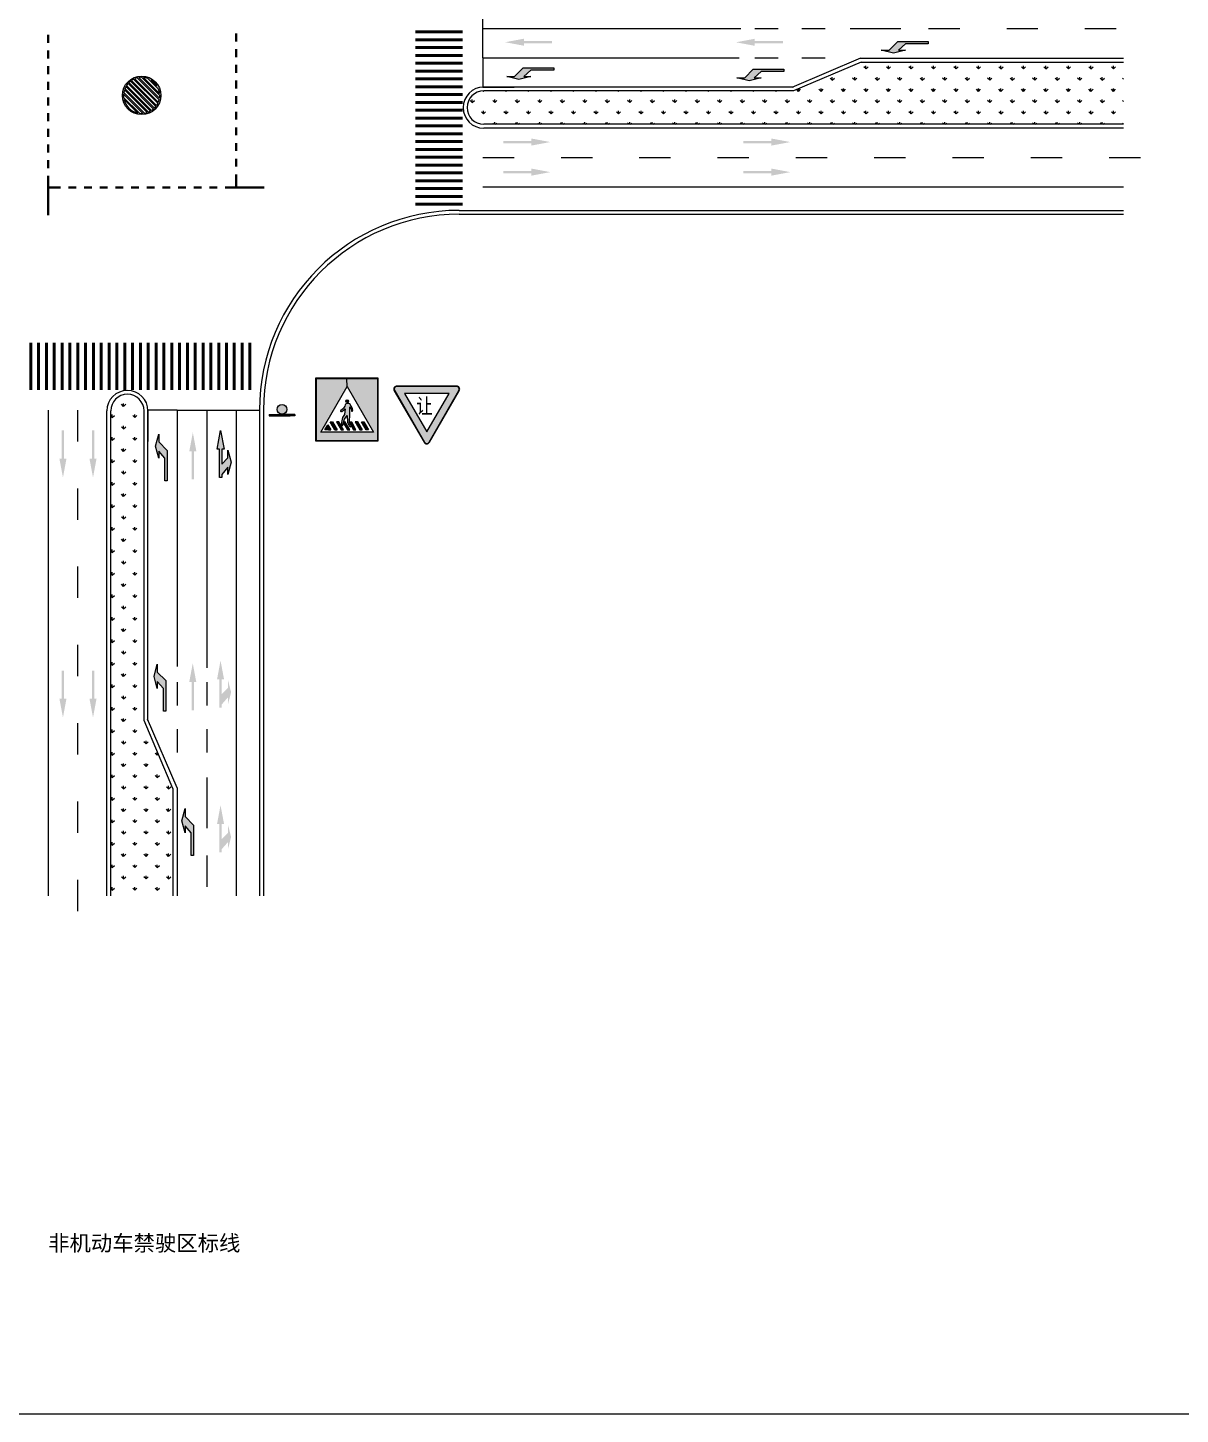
# Model space of a CAD drawing. Header units: millimetres. Extents: x 1182829 to 1183704, y -71582 to -71209.
# Drawn here: x 1183008 to 1183155.3, y -71582.4 to -71405.3 of the extents above; entities that cross this region are included whole.
import ezdxf

# ---------------------------------------------------------------- set-up
doc = ezdxf.new("R2010")
doc.units = ezdxf.units.MM
doc.layers.get('0').update_dxf_attribs({"lineweight": 9})
doc.styles.get("Standard").update_dxf_attribs({"font": ''})
doc.styles.get('Standard').set_extended_font_data('SimSun')
pattern_1 = [(90, (1181367.9136, -73327.2728), (-1.43684, 1.43684), [0.381, -2.49268]), (45, (1181367.9136, -73327.2728), (-1.436841, 1.436841), [0.381, -1.651]), (135, (1181367.9136, -73327.2728), (-1.436841, -1.436841), [0.381, -1.651])]

msp = doc.modelspace()

# ---------------------------------------------------------------- hatches: boundary and pattern name
for color, points in [(0, [(1183071.42, -71406.97), (1183071.42, -71406.67), (1183069.02, -71407.12), (1183071.42, -71407.57), (1183071.42, -71407.27), (1183075.02, -71407.27), (1183075.02, -71406.97)]), (0, [(1183100.91, -71406.98), (1183100.91, -71406.68), (1183098.51, -71407.13), (1183100.91, -71407.58), (1183100.91, -71407.28), (1183104.51, -71407.28), (1183104.51, -71406.98)]), (0, [(1183120.17, -71407.32), (1183123.07, -71407.32), (1183123.07, -71407.02), (1183119.17, -71407.02), (1183118.07, -71408.12), (1183117.07, -71408.12), (1183118.62, -71408.52), (1183120.17, -71408.12), (1183119.27, -71408.12)]), (0, [(1183070.77, -71411.88), (1183069.22, -71411.48), (1183070.22, -71411.48), (1183071.32, -71410.38), (1183075.22, -71410.38), (1183075.22, -71410.68), (1183072.32, -71410.68), (1183071.42, -71411.48), (1183072.32, -71411.48)]), (0, [(1183104.62, -71410.56), (1183100.72, -71410.56), (1183099.62, -71411.66), (1183098.62, -71411.66), (1183100.17, -71412.06), (1183101.72, -71411.66), (1183100.82, -71411.66), (1183101.72, -71410.86), (1183104.62, -71410.86)]), (0, [(1183072.38, -71419.72), (1183072.38, -71419.42), (1183074.78, -71419.87), (1183072.38, -71420.32), (1183072.38, -71420.02), (1183068.78, -71420.02), (1183068.78, -71419.72)]), (0, [(1183103.04, -71419.72), (1183103.04, -71419.42), (1183105.44, -71419.87), (1183103.04, -71420.32), (1183103.04, -71420.02), (1183099.44, -71420.02), (1183099.44, -71419.72)]), (0, [(1183072.38, -71423.56), (1183072.38, -71423.26), (1183074.78, -71423.71), (1183072.38, -71424.16), (1183072.38, -71423.86), (1183068.78, -71423.86), (1183068.78, -71423.56)]), (0, [(1183103.04, -71423.56), (1183103.04, -71423.26), (1183105.44, -71423.71), (1183103.04, -71424.16), (1183103.04, -71423.86), (1183099.44, -71423.86), (1183099.44, -71423.56)]), (5, [(1183048.84, -71451.09), (1183048.81, -71450.1), (1183044.87, -71450.1), (1183044.87, -71457.98), (1183052.75, -71457.98), (1183052.75, -71450.1), (1183048.81, -71450.1), (1183048.84, -71451.09), (1183052.22, -71456.93), (1183045.47, -71456.93)]), (256, [(1183049.18, -71453.69), (1183049.36, -71453.96), (1183049.38, -71454.21, 1.007517), (1183049.54, -71454.13), (1183049.54, -71454.13, 0.049952), (1183049.53, -71454.11), (1183049.52, -71453.89), (1183049.18, -71453.32, 0.199557), (1183048.71, -71453.3, 0.232001), (1183048.58, -71453.45, -0.218192), (1183048.25, -71453.97), (1183048.03, -71454.14, 1.105249), (1183048.15, -71454.28), (1183048.6, -71453.93), (1183048.49, -71454.67), (1183048.23, -71455.07), (1183048.07, -71455.91, 1.275422), (1183048.3, -71455.97, -0.000001), (1183048.3, -71455.97, 0.005636), (1183048.3, -71455.97, 0.016848), (1183048.3, -71455.96), (1183048.5, -71455.25), (1183048.85, -71454.8), (1183048.87, -71455.69), (1183049.13, -71456.15, 0.354065), (1183049.26, -71456.23, 0.52192), (1183049.33, -71456.08), (1183049.13, -71455.71), (1183049.18, -71454.52)]), (256, [(1183048.67, -71452.96, 1), (1183049.03, -71452.96, 1)]), (256, [(1183046.97, -71455.59), (1183046.67, -71455.59), (1183047.27, -71456.62), (1183047.57, -71456.62)]), (256, [(1183047.77, -71455.59), (1183047.47, -71455.59), (1183048.07, -71456.62), (1183048.37, -71456.62)]), (256, [(1183048.53, -71455.54), (1183048.41, -71455.83), (1183048.87, -71456.62), (1183049.17, -71456.62)]), (256, [(1183049.45, -71455.64), (1183049.15, -71455.64), (1183049.67, -71456.62), (1183049.97, -71456.62)]), (256, [(1183050.17, -71455.59), (1183049.87, -71455.59), (1183050.47, -71456.62), (1183050.77, -71456.62)]), (256, [(1183050.97, -71455.59), (1183050.67, -71455.59), (1183051.27, -71456.62), (1183051.56, -71456.62)]), (0, [(1183012.69, -71460.31), (1183012.99, -71460.31), (1183012.54, -71462.71), (1183012.09, -71460.31), (1183012.39, -71460.31), (1183012.39, -71456.71), (1183012.69, -71456.71)]), (0, [(1183016.53, -71460.31), (1183016.83, -71460.31), (1183016.38, -71462.71), (1183015.93, -71460.31), (1183016.23, -71460.31), (1183016.23, -71456.71), (1183016.53, -71456.71)]), (0, [(1183024.37, -71458.71), (1183024.77, -71457.16), (1183024.77, -71458.16), (1183025.87, -71459.26), (1183025.87, -71463.16), (1183025.57, -71463.16), (1183025.57, -71460.26), (1183024.77, -71459.36), (1183024.77, -71460.26)]), (0, [(1183029.28, -71459.36), (1183029.58, -71459.36), (1183029.13, -71456.96), (1183028.68, -71459.36), (1183028.98, -71459.36), (1183028.98, -71462.96), (1183029.28, -71462.96)]), (0, [(1183034.02, -71460.76), (1183033.62, -71459.21), (1183033.62, -71460.21), (1183032.82, -71461.01), (1183032.82, -71459.11), (1183033.12, -71459.11), (1183032.67, -71456.71), (1183032.22, -71459.11), (1183032.52, -71459.11), (1183032.52, -71462.71), (1183032.82, -71462.71), (1183032.82, -71462.31), (1183033.62, -71461.41), (1183033.62, -71462.31)]), (256, [(1183046.39, -71455.97), (1183046.01, -71456.62), (1183046.77, -71456.62)]), (0, [(1183012.69, -71490.97), (1183012.99, -71490.97), (1183012.54, -71493.37), (1183012.09, -71490.97), (1183012.39, -71490.97), (1183012.39, -71487.37), (1183012.69, -71487.37)]), (0, [(1183016.53, -71490.97), (1183016.83, -71490.97), (1183016.38, -71493.37), (1183015.93, -71490.97), (1183016.23, -71490.97), (1183016.23, -71487.37), (1183016.53, -71487.37)]), (0, [(1183029.27, -71488.84), (1183029.57, -71488.84), (1183029.12, -71486.44), (1183028.67, -71488.84), (1183028.97, -71488.84), (1183028.97, -71492.44), (1183029.27, -71492.44)]), (0, [(1183034.02, -71490.14), (1183033.62, -71488.59), (1183033.62, -71489.59), (1183032.82, -71490.39), (1183032.82, -71488.5), (1183033.12, -71488.5), (1183032.67, -71486.1), (1183032.22, -71488.5), (1183032.52, -71488.5), (1183032.52, -71492.1), (1183032.82, -71492.1), (1183032.82, -71491.7), (1183033.62, -71490.79), (1183033.62, -71491.69)]), (0, [(1183034.02, -71508.63), (1183033.62, -71507.08), (1183033.62, -71508.08), (1183032.82, -71508.88), (1183032.82, -71506.98), (1183033.12, -71506.98), (1183032.67, -71504.58), (1183032.22, -71506.98), (1183032.52, -71506.98), (1183032.52, -71510.58), (1183032.82, -71510.58), (1183032.82, -71510.18), (1183033.62, -71509.28), (1183033.62, -71510.18)])]:
    msp.add_hatch(color=color).paths.add_polyline_path(points)
h = msp.add_hatch()
h.set_pattern_fill('GRASS', color=3, scale=0.08, style=0)
h.set_pattern_definition(pattern_1)
h.paths.add_polyline_path([(1183148.02, -71409.66), (1183114.49, -71409.66), (1183105.84, -71413.35), (1183066.29, -71413.35, 1), (1183066.29, -71417.6), (1183148.02, -71417.6)])
h = msp.add_hatch(color=256)
edge = h.paths.add_edge_path()
edge.add_arc((1183022.59, -71413.91), 2.46, 0, 360)
edge = h.paths.add_edge_path(flags=16)
edge.add_arc((1183022.59, -71413.91), 2.31, 192.7536, 257.2464)
edge.add_line((1183022.08, -71416.16), (1183020.34, -71414.42))
edge = h.paths.add_edge_path(flags=16)
edge.add_arc((1183022.59, -71413.91), 2.31, 263.675, 274.4142)
edge.add_line((1183022.76, -71416.21), (1183020.29, -71413.74))
edge.add_arc((1183022.59, -71413.91), 2.31, 175.5858, 186.325)
edge.add_line((1183020.29, -71414.17), (1183022.33, -71416.2))
edge = h.paths.add_edge_path(flags=16)
edge.add_arc((1183022.59, -71413.91), 2.31, 279.1598, 287.9087)
edge.add_line((1183023.29, -71416.11), (1183020.39, -71413.2))
edge.add_arc((1183022.59, -71413.91), 2.31, 162.0913, 170.8402)
edge.add_line((1183020.31, -71413.55), (1183022.95, -71416.19))
edge = h.paths.add_edge_path(flags=16)
edge.add_arc((1183022.59, -71413.91), 2.31, 292.0236, 299.916)
edge.add_line((1183023.74, -71415.91), (1183020.59, -71412.76))
edge.add_arc((1183022.59, -71413.91), 2.31, 150.084, 157.9764)
edge.add_line((1183020.45, -71413.05), (1183023.45, -71416.05))
edge = h.paths.add_edge_path(flags=16)
edge.add_arc((1183022.59, -71413.91), 2.31, 303.745, 311.2698)
edge.add_line((1183024.11, -71415.65), (1183020.85, -71412.39))
edge.add_arc((1183022.59, -71413.91), 2.31, 138.7302, 146.255)
edge.add_line((1183020.67, -71412.63), (1183023.87, -71415.83))
edge = h.paths.add_edge_path(flags=16)
edge.add_arc((1183022.59, -71413.91), 2.31, 315, 322.4764)
edge.add_line((1183024.41, -71415.32), (1183021.18, -71412.08))
edge.add_arc((1183022.59, -71413.91), 2.31, 127.5236, 135)
edge.add_line((1183020.95, -71412.28), (1183024.22, -71415.54))
edge = h.paths.add_edge_path(flags=16)
edge.add_arc((1183022.59, -71413.91), 2.31, 326.255, 333.9833)
edge.add_line((1183024.66, -71414.92), (1183021.57, -71411.84))
edge.add_arc((1183022.59, -71413.91), 2.31, 116.0167, 123.745)
edge.add_line((1183021.3, -71412), (1183024.5, -71415.19))
edge = h.paths.add_edge_path(flags=16)
edge.add_arc((1183022.59, -71413.91), 2.31, 337.9764, 346.3637)
edge.add_line((1183024.83, -71414.46), (1183022.04, -71411.67))
edge.add_arc((1183022.59, -71413.91), 2.31, 103.6363, 112.0236)
edge.add_line((1183021.72, -71411.78), (1183024.72, -71414.78))
edge = h.paths.add_edge_path(flags=16)
edge.add_arc((1183022.59, -71413.91), 2.31, 350.8402, 360.696)
edge.add_line((1183024.89, -71413.88), (1183022.61, -71411.61))
edge.add_arc((1183022.59, -71413.91), 2.31, 89.304, 99.1598)
edge.add_line((1183022.22, -71411.64), (1183024.86, -71414.28))
edge = h.paths.add_edge_path(flags=16)
edge.add_arc((1183022.59, -71413.91), 2.31, 6.325, 20.6189)
edge.add_line((1183024.74, -71413.1), (1183023.4, -71411.75))
edge.add_arc((1183022.59, -71413.91), 2.31, 69.3811, 83.675)
edge.add_line((1183022.84, -71411.62), (1183024.88, -71413.66))
edge = h.paths.add_edge_path(flags=16)
edge.add_arc((1183022.59, -71413.91), 2.31, 32.39, 57.61)
edge.add_line((1183023.82, -71411.97), (1183024.53, -71412.68))
h = msp.add_hatch()
h.set_pattern_fill('GRASS', color=3, scale=0.08, style=0)
h.set_pattern_definition(pattern_1)
h.paths.add_polyline_path([(1183026.59, -71502.42), (1183022.9, -71493.77), (1183022.9, -71454.22, 1), (1183018.65, -71454.22), (1183018.65, -71516.14), (1183026.59, -71516.14)])
h = msp.add_hatch(color=1)
h.paths.add_polyline_path([(1183054.91, -71451.6), (1183058.71, -71458.19, 0.57735), (1183059.3, -71458.19), (1183063.11, -71451.6, 0.57735), (1183062.82, -71451.09), (1183055.2, -71451.09, 0.57735)])
h.paths.add_polyline_path([(1183056.17, -71451.99), (1183061.85, -71451.99), (1183059.01, -71456.9)], flags=16)
h = msp.add_hatch(color=256)
h.paths.add_polyline_path([(1183039.89, -71454.01, 1), (1183041.15, -71454.01, 1)])
h.paths.add_polyline_path([(1183042.15, -71454.65), (1183040.52, -71454.65), (1183038.89, -71454.65), (1183038.89, -71454.85), (1183041.57, -71454.85), (1183042.15, -71454.85)])
h = msp.add_hatch(color=256)
h.paths.add_polyline_path([(1183025.69, -71492.56), (1183025.69, -71488.66), (1183024.59, -71487.56), (1183024.59, -71486.56), (1183024.19, -71488.11), (1183024.59, -71489.66), (1183024.59, -71488.76), (1183025.39, -71489.66), (1183025.39, -71492.56)])
h.paths.add_polyline_path([(1183028.93, -71508.1), (1183028.93, -71511), (1183029.23, -71511), (1183029.23, -71507.1), (1183028.13, -71506), (1183028.13, -71505), (1183027.73, -71506.55), (1183028.13, -71508.1), (1183028.13, -71507.2)])

# ---------------------------------------------------------------- linework, layer by layer
for p, q in [((1183066.16, -71409.1), (1183066.16, -71398.6)), ((1183066.16, -71405.35), (1183099.11, -71405.35)), ((1183100.9, -71405.35), (1183103.9, -71405.35)), ((1183106.9, -71405.35), (1183109.9, -71405.35)), ((1183113.08, -71405.35), (1183119.58, -71405.35)), ((1183123.08, -71405.35), (1183127.08, -71405.35)), ((1183133.08, -71405.35), (1183137.08, -71405.35)), ((1183143.08, -71405.35), (1183147.08, -71405.35)), ((1183066.16, -71409.1), (1183098.91, -71409.1)), ((1183066.16, -71409.1), (1183066.16, -71412.85)), ((1183100.9, -71409.1), (1183103.9, -71409.1)), ((1183106.9, -71409.1), (1183109.9, -71409.1)), ((1183114.42, -71409.14), (1183148.02, -71409.14)), ((1183066.16, -71412.85), (1183070.16, -71412.85)), ((1183066.16, -71412.85), (1183070.16, -71412.85)), ((1183066.16, -71421.85), (1183070.16, -71421.85)), ((1183076.16, -71421.85), (1183080.16, -71421.85)), ((1183086.16, -71421.85), (1183090.16, -71421.85)), ((1183096.16, -71421.85), (1183100.16, -71421.85)), ((1183106.16, -71421.85), (1183110.16, -71421.85)), ((1183116.16, -71421.85), (1183120.16, -71421.85)), ((1183126.16, -71421.85), (1183130.16, -71421.85)), ((1183136.16, -71421.85), (1183140.16, -71421.85)), ((1183146.16, -71421.85), (1183150.16, -71421.85)), ((1183066.16, -71425.6), (1183148.02, -71425.6)), ((1183010.65, -71454.1), (1183010.65, -71516.14)), ((1183014.4, -71454.1), (1183014.4, -71458.1)), ((1183027.15, -71454.1), (1183023.4, -71454.1)), ((1183023.4, -71454.1), (1183023.4, -71458.1)), ((1183023.4, -71454.1), (1183023.4, -71458.1)), ((1183027.15, -71454.1), (1183027.15, -71486.85)), ((1183027.15, -71454.1), (1183037.65, -71454.1)), ((1183030.9, -71454.1), (1183030.9, -71487.04)), ((1183034.65, -71454.1), (1183034.65, -71516.14)), ((1183034.65, -71454.1), (1183034.65, -71516.14)), ((1183048.58, -71453.45), (1183048.58, -71453.46)), ((1183038.89, -71454.65), (1183040.52, -71454.65)), ((1183038.89, -71454.65), (1183038.89, -71454.85)), ((1183038.89, -71454.85), (1183041.57, -71454.85)), ((1183042.15, -71454.85), (1183039.47, -71454.85)), ((1183042.15, -71454.65), (1183040.52, -71454.65)), ((1183042.15, -71454.65), (1183042.15, -71454.85)), ((1183050.17, -71455.59), (1183050.77, -71456.62)), ((1183046.47, -71456.62), (1183046.77, -71456.62)), ((1183047.27, -71456.62), (1183047.57, -71456.62)), ((1183048.07, -71456.62), (1183048.37, -71456.62)), ((1183048.87, -71456.62), (1183049.17, -71456.62)), ((1183049.67, -71456.62), (1183049.97, -71456.62)), ((1183050.47, -71456.62), (1183050.77, -71456.62)), ((1183048.56, -71458.04), (1183049.06, -71458.04)), ((1183014.4, -71464.1), (1183014.4, -71468.1)), ((1183014.4, -71474.1), (1183014.4, -71478.1)), ((1183014.4, -71484.1), (1183014.4, -71488.1)), ((1183027.15, -71488.84), (1183027.15, -71491.84)), ((1183030.9, -71488.84), (1183030.9, -71491.84)), ((1183014.4, -71494.1), (1183014.4, -71498.1)), ((1183027.15, -71494.84), (1183027.15, -71497.84)), ((1183030.9, -71494.84), (1183030.9, -71497.84)), ((1183030.9, -71501.01), (1183030.9, -71507.51)), ((1183027.11, -71502.36), (1183027.11, -71516.14)), ((1183014.4, -71504.1), (1183014.4, -71508.1)), ((1183030.9, -71511.01), (1183030.9, -71515.01)), ((1183014.4, -71514.1), (1183014.4, -71518.1))]:
    msp.add_line(p, q)
at = {"color": 2, "lineweight": 30}
for p, q in [((1183010.65, -71406.19), (1183010.65, -71407.19)), ((1183034.65, -71407.01), (1183034.65, -71406.01)), ((1183034.65, -71409.01), (1183034.65, -71408.01)), ((1183010.65, -71408.19), (1183010.65, -71409.19)), ((1183010.65, -71410.19), (1183010.65, -71411.19)), ((1183034.65, -71411.01), (1183034.65, -71410.01)), ((1183010.65, -71412.19), (1183010.65, -71413.19)), ((1183034.65, -71413.01), (1183034.65, -71412.01)), ((1183010.65, -71414.19), (1183010.65, -71415.19)), ((1183034.65, -71415.01), (1183034.65, -71414.01)), ((1183010.65, -71416.19), (1183010.65, -71417.19)), ((1183034.65, -71417.01), (1183034.65, -71416.01)), ((1183010.65, -71418.19), (1183010.65, -71419.19)), ((1183034.65, -71419.01), (1183034.65, -71418.01)), ((1183010.65, -71420.19), (1183010.65, -71421.19)), ((1183034.65, -71421.01), (1183034.65, -71420.01)), ((1183010.65, -71422.19), (1183010.65, -71423.19)), ((1183034.65, -71423.01), (1183034.65, -71422.01)), ((1183034.65, -71425.6), (1183034.65, -71424.01)), ((1183034.65, -71425.6), (1183034.65, -71424.01)), ((1183034.65, -71425.6), (1183034.65, -71424.01)), ((1183034.65, -71425.6), (1183034.65, -71424.01)), ((1183010.65, -71424.19), (1183010.65, -71428.19)), ((1183010.65, -71425.69), (1183012.24, -71425.69)), ((1183010.65, -71425.69), (1183012.24, -71425.69)), ((1183010.65, -71425.69), (1183012.24, -71425.69)), ((1183013.24, -71425.69), (1183014.24, -71425.69)), ((1183015.24, -71425.69), (1183016.24, -71425.69)), ((1183017.24, -71425.69), (1183018.24, -71425.69)), ((1183019.24, -71425.69), (1183020.24, -71425.69)), ((1183021.24, -71425.69), (1183022.24, -71425.69)), ((1183023.24, -71425.69), (1183024.24, -71425.69)), ((1183025.24, -71425.69), (1183026.24, -71425.69)), ((1183027.24, -71425.69), (1183028.24, -71425.69)), ((1183029.24, -71425.69), (1183030.24, -71425.69)), ((1183031.24, -71425.69), (1183032.24, -71425.69)), ((1183033.24, -71425.69), (1183037.24, -71425.69)), ((1183035.24, -71425.69), (1183036.24, -71425.69)), ((1183037.24, -71425.69), (1183038.24, -71425.69)), ((1183010.65, -71426.19), (1183010.65, -71427.19)), ((1183010.65, -71428.19), (1183010.65, -71429.19))]:
    msp.add_line(p, q, dxfattribs=at)
at = {"lineweight": 40}
for p, q in [((1183063.58, -71405.81), (1183057.58, -71405.81)), ((1183063.58, -71406.81), (1183057.58, -71406.81)), ((1183063.58, -71407.81), (1183057.58, -71407.81)), ((1183063.58, -71408.81), (1183057.58, -71408.81)), ((1183063.58, -71409.81), (1183057.58, -71409.81)), ((1183063.58, -71410.81), (1183057.58, -71410.81)), ((1183063.58, -71411.81), (1183057.58, -71411.81)), ((1183063.58, -71412.81), (1183057.58, -71412.81)), ((1183063.58, -71413.81), (1183057.58, -71413.81)), ((1183063.58, -71414.81), (1183057.58, -71414.81)), ((1183063.58, -71415.81), (1183057.58, -71415.81)), ((1183063.58, -71416.81), (1183057.58, -71416.81)), ((1183063.58, -71417.81), (1183057.58, -71417.81)), ((1183063.58, -71418.81), (1183057.58, -71418.81)), ((1183063.58, -71419.81), (1183057.58, -71419.81)), ((1183063.58, -71420.81), (1183057.58, -71420.81)), ((1183063.58, -71421.81), (1183057.58, -71421.81)), ((1183063.58, -71422.81), (1183057.58, -71422.81)), ((1183063.58, -71423.81), (1183057.58, -71423.81)), ((1183063.58, -71424.81), (1183057.58, -71424.81)), ((1183063.58, -71425.81), (1183057.58, -71425.81)), ((1183063.58, -71426.81), (1183057.58, -71426.81)), ((1183063.58, -71427.81), (1183057.58, -71427.81)), ((1183008.43, -71451.52), (1183008.43, -71445.52)), ((1183009.43, -71451.52), (1183009.43, -71445.52)), ((1183010.43, -71451.52), (1183010.43, -71445.52)), ((1183011.43, -71451.52), (1183011.43, -71445.52)), ((1183012.43, -71451.52), (1183012.43, -71445.52)), ((1183013.43, -71451.52), (1183013.43, -71445.52)), ((1183014.43, -71451.52), (1183014.43, -71445.52)), ((1183015.43, -71451.52), (1183015.43, -71445.52)), ((1183016.43, -71451.52), (1183016.43, -71445.52)), ((1183017.43, -71451.52), (1183017.43, -71445.52)), ((1183018.43, -71451.52), (1183018.43, -71445.52)), ((1183019.43, -71451.52), (1183019.43, -71445.52)), ((1183020.43, -71451.52), (1183020.43, -71445.52)), ((1183021.43, -71451.52), (1183021.43, -71445.52)), ((1183022.43, -71451.52), (1183022.43, -71445.52)), ((1183023.43, -71451.52), (1183023.43, -71445.52)), ((1183024.43, -71451.52), (1183024.43, -71445.52)), ((1183025.43, -71451.52), (1183025.43, -71445.52)), ((1183026.43, -71451.52), (1183026.43, -71445.52)), ((1183027.43, -71451.52), (1183027.43, -71445.52)), ((1183028.43, -71451.52), (1183028.43, -71445.52)), ((1183029.43, -71451.52), (1183029.43, -71445.52)), ((1183030.43, -71451.52), (1183030.43, -71445.52)), ((1183031.43, -71451.52), (1183031.43, -71445.52)), ((1183032.43, -71451.52), (1183032.43, -71445.52)), ((1183033.43, -71451.52), (1183033.43, -71445.52)), ((1183034.43, -71451.52), (1183034.43, -71445.52)), ((1183035.43, -71451.52), (1183035.43, -71445.52)), ((1183036.43, -71451.52), (1183036.43, -71445.52))]:
    msp.add_line(p, q, dxfattribs=at)
at = {"color": 7}
for p, q in [((1183114.42, -71409.14), (1183105.64, -71412.89)), ((1183022.22, -71411.64), (1183024.86, -71414.28)), ((1183022.61, -71411.61), (1183024.89, -71413.88)), ((1183022.84, -71411.62), (1183024.88, -71413.66)), ((1183020.39, -71413.2), (1183023.29, -71416.11)), ((1183020.45, -71413.05), (1183023.45, -71416.05)), ((1183020.59, -71412.76), (1183023.74, -71415.91)), ((1183020.67, -71412.63), (1183023.87, -71415.83)), ((1183020.85, -71412.39), (1183024.11, -71415.65)), ((1183020.95, -71412.28), (1183024.22, -71415.54)), ((1183021.18, -71412.08), (1183024.41, -71415.32)), ((1183021.3, -71412), (1183024.5, -71415.19)), ((1183021.57, -71411.84), (1183024.66, -71414.92)), ((1183021.72, -71411.78), (1183024.72, -71414.78)), ((1183022.04, -71411.67), (1183024.83, -71414.46)), ((1183023.4, -71411.75), (1183024.74, -71413.1)), ((1183023.82, -71411.97), (1183024.53, -71412.68)), ((1183105.84, -71412.85), (1183066.29, -71412.85)), ((1183020.29, -71413.74), (1183022.76, -71416.21)), ((1183020.29, -71414.17), (1183022.33, -71416.2)), ((1183020.31, -71413.55), (1183022.95, -71416.19)), ((1183020.34, -71414.42), (1183022.08, -71416.16)), ((1183148.02, -71418.1), (1183066.29, -71418.1)), ((1183148.02, -71418.1), (1183068.43, -71418.1)), ((1183063.15, -71428.6), (1183148.02, -71428.6)), ((1183034.65, -71454.1), (1183034.65, -71516.14)), ((1183037.65, -71454.1), (1183037.65, -71516.14)), ((1183018.15, -71516.14), (1183018.15, -71454.22)), ((1183023.4, -71493.77), (1183023.4, -71454.22)), ((1183018.15, -71516.14), (1183018.15, -71456.36)), ((1183027.11, -71502.36), (1183023.36, -71493.58))]:
    msp.add_line(p, q, dxfattribs=at)
at = {"color": 3}
for p, q in [((1183114.49, -71409.66), (1183105.84, -71413.35)), ((1183114.49, -71409.66), (1183148.02, -71409.66)), ((1183105.84, -71413.35), (1183066.29, -71413.35)), ((1183148.02, -71417.6), (1183066.29, -71417.6)), ((1183063.15, -71429.1), (1183148.02, -71429.1)), ((1183038.15, -71454.1), (1183038.15, -71516.14)), ((1183018.65, -71516.14), (1183018.65, -71454.22)), ((1183022.9, -71493.77), (1183022.9, -71454.22)), ((1183026.59, -71502.42), (1183022.9, -71493.77)), ((1183026.59, -71502.42), (1183026.59, -71516.14))]:
    msp.add_line(p, q, dxfattribs=at)
at = {"color": 5}
for p, q in [((1183048.84, -71451.09), (1183048.81, -71450.1)), ((1183045.47, -71456.93), (1183048.84, -71451.09)), ((1183045.47, -71456.93), (1183048.84, -71451.09)), ((1183048.84, -71451.09), (1183052.22, -71456.93)), ((1183048.84, -71451.09), (1183052.22, -71456.93)), ((1183052.22, -71456.93), (1183045.47, -71456.93)), ((1183052.22, -71456.93), (1183045.47, -71456.93)), ((1183044.81, -71458.04), (1183052.81, -71458.04))]:
    msp.add_line(p, q, dxfattribs=at)
for points in [[(1182896.07, -71248.86), (1183704.3, -71248.86), (1183704.3, -71582.36), (1182896.07, -71582.36)], [(1183119.17, -71407.02), (1183123.07, -71407.02), (1183123.07, -71407.32), (1183120.17, -71407.32), (1183119.27, -71408.12), (1183120.17, -71408.12), (1183118.62, -71408.52), (1183117.07, -71408.12), (1183118.07, -71408.12)], [(1183071.32, -71410.38), (1183075.22, -71410.38), (1183075.22, -71410.68), (1183072.32, -71410.68), (1183071.42, -71411.48), (1183072.32, -71411.48), (1183070.77, -71411.88), (1183069.22, -71411.48), (1183070.22, -71411.48)], [(1183100.72, -71410.56), (1183104.62, -71410.56), (1183104.62, -71410.86), (1183101.72, -71410.86), (1183100.82, -71411.66), (1183101.72, -71411.66), (1183100.17, -71412.06), (1183098.62, -71411.66), (1183099.62, -71411.66)], [(1183047.57, -71456.62), (1183047.27, -71456.62), (1183046.67, -71455.59), (1183046.97, -71455.59)], [(1183048.37, -71456.62), (1183047.77, -71455.59), (1183047.47, -71455.59), (1183048.07, -71456.62)], [(1183048.53, -71455.54), (1183048.41, -71455.83), (1183048.87, -71456.62), (1183049.17, -71456.62)], [(1183049.97, -71456.62), (1183049.45, -71455.64), (1183049.15, -71455.64), (1183049.67, -71456.62)], [(1183050.17, -71455.59), (1183049.87, -71455.59), (1183050.47, -71456.62), (1183050.77, -71456.62)], [(1183051.56, -71456.62), (1183051.27, -71456.62), (1183050.67, -71455.59), (1183050.97, -71455.59)], [(1183025.87, -71459.26), (1183025.87, -71463.16), (1183025.57, -71463.16), (1183025.57, -71460.26), (1183024.77, -71459.36), (1183024.77, -71460.26), (1183024.37, -71458.71), (1183024.77, -71457.16), (1183024.77, -71458.16)], [(1183033.12, -71459.11), (1183032.82, -71459.11), (1183032.82, -71461.01), (1183033.62, -71460.21), (1183033.62, -71459.21), (1183034.02, -71460.76), (1183033.62, -71462.31), (1183033.62, -71461.41), (1183032.82, -71462.31), (1183032.82, -71462.71), (1183032.52, -71462.71), (1183032.52, -71459.11), (1183032.22, -71459.11), (1183032.67, -71456.71)], [(1183046.01, -71456.62), (1183046.39, -71455.97), (1183046.77, -71456.62)], [(1183025.69, -71488.66), (1183025.69, -71492.56), (1183025.39, -71492.56), (1183025.39, -71489.66), (1183024.59, -71488.76), (1183024.59, -71489.66), (1183024.19, -71488.11), (1183024.59, -71486.56), (1183024.59, -71487.56)], [(1183029.23, -71507.1), (1183029.23, -71511), (1183028.93, -71511), (1183028.93, -71508.1), (1183028.13, -71507.2), (1183028.13, -71508.1), (1183027.73, -71506.55), (1183028.13, -71505), (1183028.13, -71506)]]:
    msp.add_lwpolyline(points, close=True)
for points in [[(1183044.81, -71458.04), (1183052.81, -71458.04), (1183052.81, -71450.04), (1183044.81, -71450.04)], [(1183044.87, -71457.98), (1183052.75, -71457.98), (1183052.75, -71450.1), (1183044.87, -71450.1)]]:
    msp.add_lwpolyline(points, close=True, dxfattribs=at)
at = {"color": 1}
for points in [[(1183062.82, -71451.03), (1183055.2, -71451.03, 0.57735), (1183054.85, -71451.63), (1183058.66, -71458.22, 0.57735), (1183059.35, -71458.22), (1183063.16, -71451.63, 0.57735)], [(1183062.82, -71451.09), (1183055.2, -71451.09, 0.57735), (1183054.91, -71451.6), (1183058.71, -71458.19, 0.57735), (1183059.3, -71458.19), (1183063.11, -71451.6, 0.57735)]]:
    msp.add_lwpolyline(points, format="xyb", close=True, dxfattribs=at)
msp.add_lwpolyline([(1183061.85, -71451.99), (1183056.17, -71451.99), (1183059.01, -71456.9)], close=True, dxfattribs=at)
msp.add_lwpolyline([(1183049.26, -71456.23, 0.521929), (1183049.33, -71456.08), (1183049.13, -71455.71), (1183049.18, -71454.52), (1183049.18, -71453.69), (1183049.36, -71453.96), (1183049.38, -71454.21, 1.113512), (1183049.53, -71454.11), (1183049.52, -71453.89), (1183049.18, -71453.32, 0.199557), (1183048.71, -71453.3, 0.232001), (1183048.58, -71453.45, -0.218192), (1183048.25, -71453.97), (1183048.03, -71454.14, 1.105249), (1183048.15, -71454.28), (1183048.6, -71453.93), (1183048.49, -71454.67), (1183048.23, -71455.07), (1183048.07, -71455.91, 1.336232), (1183048.3, -71455.96), (1183048.5, -71455.25), (1183048.85, -71454.8), (1183048.87, -71455.69), (1183049.13, -71456.15)], format="xyb")
at = {"color": 7}
msp.add_circle((1183022.59, -71413.91), 2.46, dxfattribs=at)
for centre, radius in [((1183040.52, -71454.01), 0.634), ((1183048.85, -71452.96), 0.18)]:
    msp.add_circle(centre, radius)
for centre, radius, start, end in [((1183022.59, -71413.91), 2.31, 89.304, 99.1598), ((1183022.59, -71413.91), 2.31, 69.3811, 83.675), ((1183022.59, -71413.91), 2.31, 162.0913, 170.8402), ((1183022.59, -71413.91), 2.31, 150.084, 157.9764), ((1183022.59, -71413.91), 2.31, 138.7302, 146.255), ((1183022.59, -71413.91), 2.31, 127.5236, 135), ((1183022.59, -71413.91), 2.31, 116.0167, 123.745), ((1183022.59, -71413.91), 2.31, 103.6363, 112.0236), ((1183022.59, -71413.91), 2.31, 32.39, 57.61), ((1183022.59, -71413.91), 2.31, 6.325, 20.6189), ((1183022.59, -71413.91), 2.31, 175.5858, 186.325), ((1183022.59, -71413.91), 2.31, 192.7536, 257.2464), ((1183022.59, -71413.91), 2.31, 326.255, 333.9833), ((1183022.59, -71413.91), 2.31, 337.9764, 346.3637), ((1183022.59, -71413.91), 2.31, 350.8402, 0.696), ((1183022.59, -71413.91), 2.31, 263.675, 274.4142), ((1183022.59, -71413.91), 2.31, 279.1598, 287.9087), ((1183022.59, -71413.91), 2.31, 292.0236, 299.916), ((1183022.59, -71413.91), 2.31, 303.745, 311.2698), ((1183022.59, -71413.91), 2.31, 315, 322.4764), ((1183063.15, -71454.1), 25.5, 90, 180), ((1183020.77, -71454.22), 2.63, 0, 180)]:
    msp.add_arc(centre, radius, start, end, dxfattribs=at)
for centre, radius, start, end in [((1183066.29, -71415.47), 2.63, 90, 270), ((1183049.63, -71454.08), 0.1, 182.7429, 207.3499), ((1183048.4, -71455.97), 0.1, 164.1296, 178.7075), ((1183049.24, -71456.1), 0.126, 201.23, 279.2177)]:
    msp.add_arc(centre, radius, start, end)
at = {"color": 3}
for centre, radius, start, end in [((1183066.29, -71415.47), 2.13, 90, 270), ((1183063.15, -71454.1), 25, 90, 180), ((1183020.77, -71454.22), 2.13, 0, 180)]:
    msp.add_arc(centre, radius, start, end, dxfattribs=at)

# ---------------------------------------------------------------- texts
at = {"width": 0.8}
msp.add_text('让', height=1.92, dxfattribs=at).set_placement((1183057.68, -71454.54))
at = {"insert": (1183010.65, -71559.49), "char_height": 2.5, "width": 213.7811, "attachment_point": 1}
msp.add_mtext('{\\fSimSun|b0|i0|c134|p2;\\H0.8x;非机动车禁驶区标线}', dxfattribs=at)

doc.saveas('drawing.dxf')
